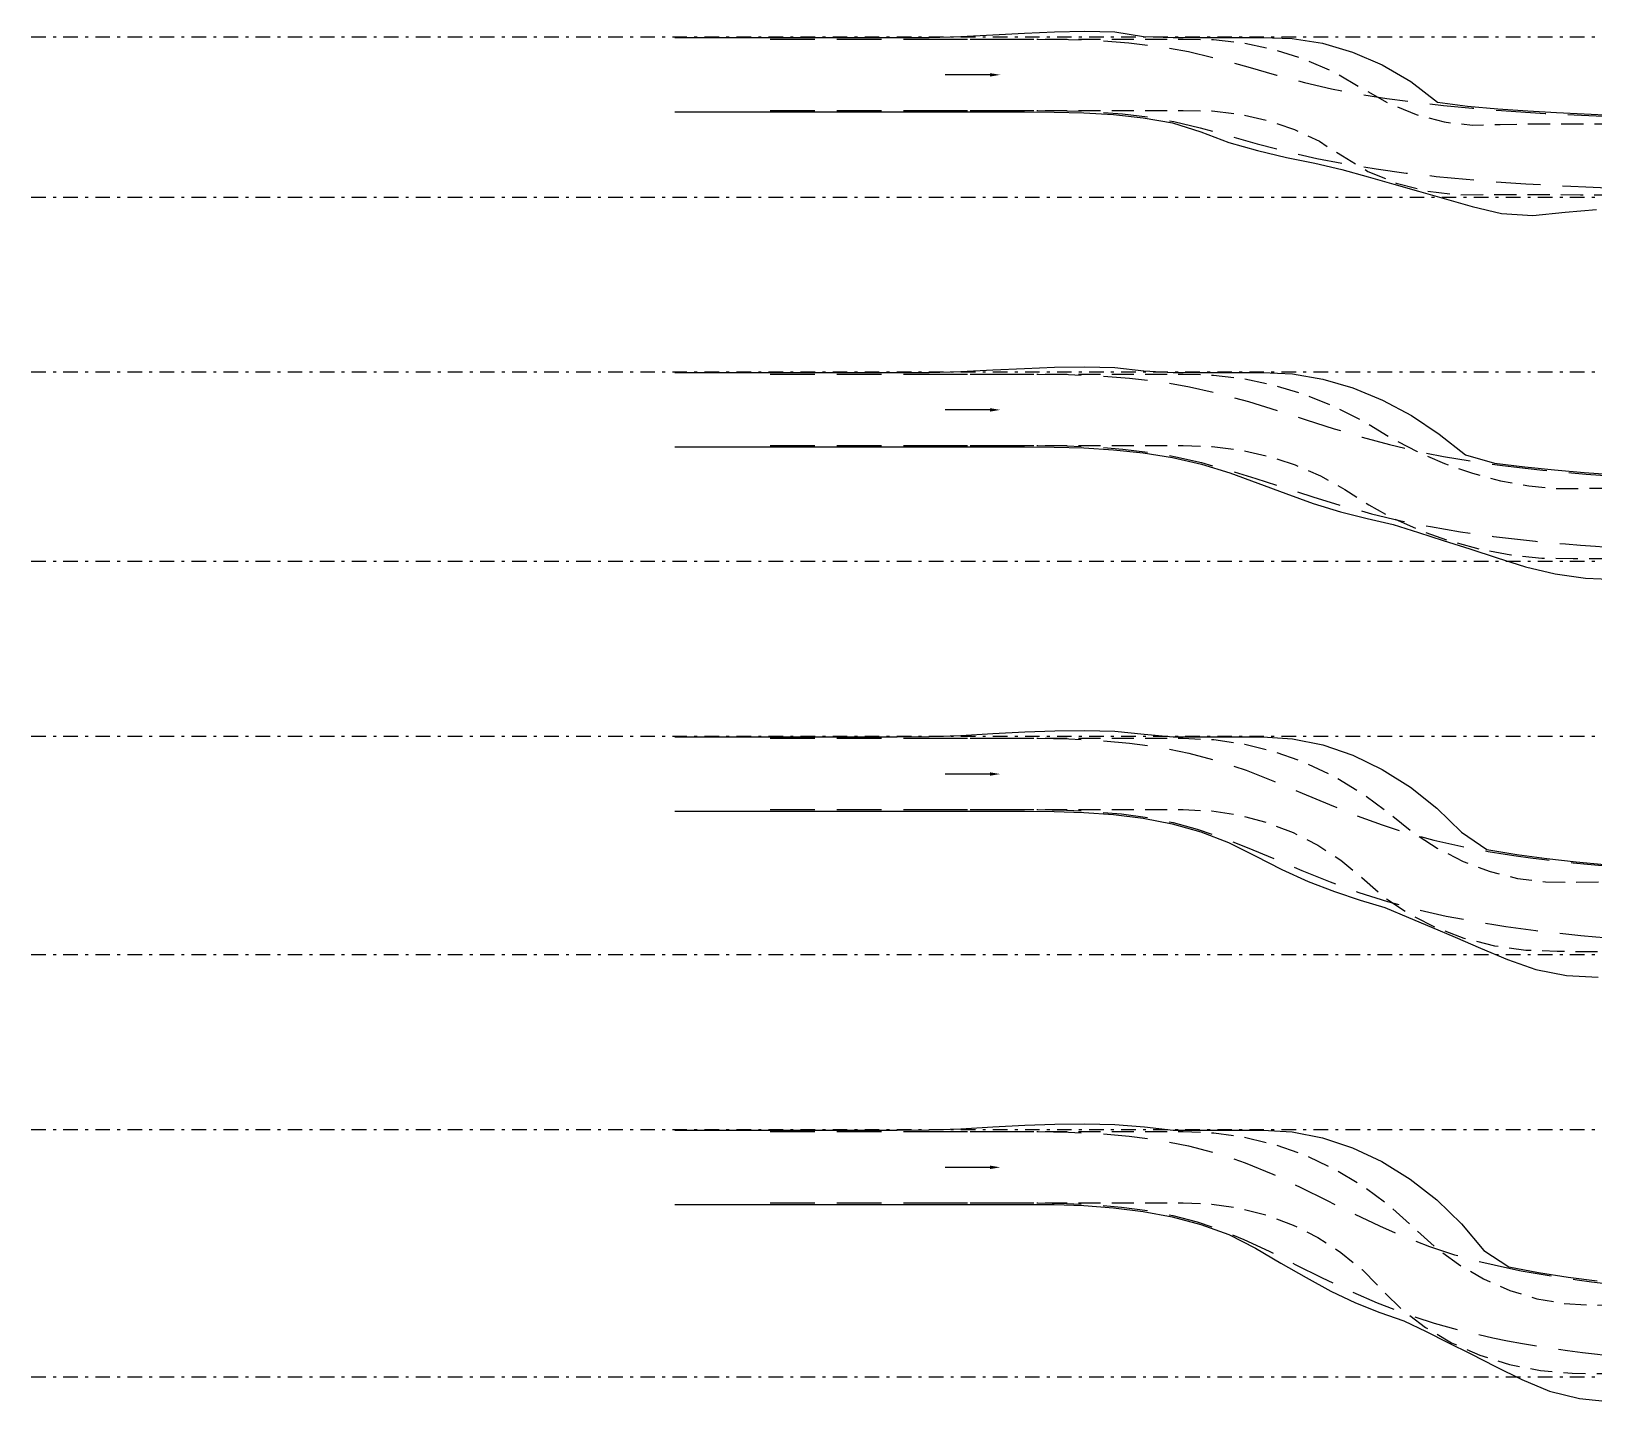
# Model space of a CAD drawing. Header units: millimetres. Extents: x -50 to 50, y -12 to 81.
# Drawn here: x -50 to 3.7, y 34.2 to 81.2 of the extents above; entities that cross this region are included whole.
import ezdxf
from ezdxf import colors
from ezdxf.entities.mleader import LeaderData, LeaderLine
from ezdxf.math import Vec2, Vec3

# ---------------------------------------------------------------- set-up
doc = ezdxf.new("R2010")
doc.units = ezdxf.units.MM
for name, pattern in [('DASHDOT', [1, 0.5, -0.25, 0, -0.25]), ('DASHED', [0.75, 0.5, -0.25]), ('DASHEDX2', [1.5, 1, -0.5])]:
    doc.linetypes.add(name, pattern=pattern)
doc.layers.add('vej', color=7, linetype='DASHDOT')
doc.styles.get("Standard").update_dxf_attribs({"font": 'romans'})

# ---------------------------------------------------------------- blocks, each defined once
blk = doc.blocks.new('BUS 12 S')
at = {"color": 1, "linetype": 'Continuous', "ltscale": 1.524, "flags": 128}
for points in [[(-27.92, 80.974), (-26.83, 80.974), (-25.739, 80.974), (-24.648, 80.974), (-23.557, 80.974), (-22.466, 80.974), (-21.375, 80.974), (-20.284, 80.974), (-19.193, 80.975), (-18.102, 81.008), (-17.009, 81.064), (-15.913, 81.122), (-15.913, 81.122), (-14.883, 81.17), (-13.849, 81.191), (-12.818, 81.168), (-11.829, 81.008), (-10.817, 80.975), (-9.797, 80.975), (-8.776, 80.975), (-7.755, 80.975), (-6.73, 80.946), (-5.693, 80.78), (-4.66, 80.474), (-3.645, 80.035), (-2.666, 79.47), (-1.741, 78.763), (-0.721, 78.617), (0.325, 78.53), (1.349, 78.458), (2.338, 78.4), (3.285, 78.352), (4.24, 78.312)], [(-27.92, 78.424), (-26.83, 78.424), (-25.739, 78.424), (-24.648, 78.424), (-23.557, 78.424), (-22.466, 78.424), (-21.375, 78.424), (-20.284, 78.424), (-19.193, 78.424), (-18.102, 78.424), (-17.011, 78.424), (-15.92, 78.424), (-15.92, 78.424), (-15.92, 78.424), (-14.9, 78.419), (-13.88, 78.394), (-12.861, 78.334), (-11.847, 78.224), (-10.841, 78.053), (-9.87, 77.734), (-8.905, 77.376), (-7.918, 77.103), (-6.928, 76.862), (-5.959, 76.661), (-5.024, 76.448), (-4.122, 76.191), (-3.246, 75.941), (-2.401, 75.7), (-1.513, 75.447), (-0.555, 75.174), (0.454, 74.932), (1.525, 74.866), (2.634, 74.984), (3.711, 75.074)], [(-27.92, 69.474), (-26.83, 69.474), (-25.739, 69.474), (-24.648, 69.474), (-23.557, 69.474), (-22.466, 69.474), (-21.375, 69.474), (-20.284, 69.474), (-19.193, 69.477), (-18.102, 69.509), (-17.009, 69.568), (-15.913, 69.618), (-15.913, 69.618), (-14.884, 69.657), (-13.852, 69.67), (-12.823, 69.649), (-11.823, 69.532), (-10.817, 69.474), (-9.797, 69.474), (-8.776, 69.474), (-7.755, 69.474), (-6.725, 69.427), (-5.684, 69.249), (-4.647, 68.948), (-3.627, 68.529), (-2.637, 67.998), (-1.687, 67.362), (-0.781, 66.654), (0.212, 66.37), (1.247, 66.243), (2.273, 66.137), (3.283, 66.05), (4.275, 65.977)], [(-27.92, 66.924), (-26.83, 66.924), (-25.739, 66.924), (-24.648, 66.924), (-23.557, 66.924), (-22.466, 66.924), (-21.375, 66.924), (-20.284, 66.924), (-19.193, 66.924), (-18.102, 66.924), (-17.011, 66.924), (-15.92, 66.924), (-15.92, 66.924), (-15.92, 66.924), (-14.9, 66.917), (-13.88, 66.889), (-12.861, 66.827), (-11.846, 66.72), (-10.839, 66.558), (-9.844, 66.333), (-8.87, 66.034), (-7.91, 65.684), (-6.955, 65.322), (-6.012, 64.978), (-5.078, 64.699), (-4.161, 64.463), (-3.264, 64.263), (-2.401, 63.989), (-1.546, 63.714), (-0.639, 63.422), (0.307, 63.117), (1.279, 62.806), (2.287, 62.562), (3.335, 62.42), (4.411, 62.378)], [(-27.92, 56.975), (-26.83, 56.975), (-25.739, 56.975), (-24.648, 56.975), (-23.557, 56.975), (-22.466, 56.975), (-21.375, 56.975), (-20.284, 56.975), (-19.193, 56.979), (-18.102, 57.02), (-17.008, 57.087), (-15.911, 57.142), (-15.911, 57.142), (-14.878, 57.183), (-13.844, 57.194), (-12.814, 57.164), (-11.809, 57.064), (-10.817, 56.975), (-9.797, 56.975), (-8.776, 56.975), (-7.755, 56.975), (-6.724, 56.909), (-5.683, 56.693), (-4.651, 56.339), (-3.643, 55.855), (-2.676, 55.248), (-1.764, 54.527), (-0.919, 53.699), (-0.049, 53.101), (0.977, 52.937), (2.003, 52.799), (3.01, 52.686), (3.989, 52.594)], [(-27.92, 54.425), (-26.83, 54.425), (-25.739, 54.425), (-24.648, 54.425), (-23.557, 54.425), (-22.466, 54.425), (-21.375, 54.425), (-20.284, 54.425), (-19.193, 54.425), (-18.102, 54.425), (-17.011, 54.425), (-15.92, 54.425), (-15.92, 54.425), (-15.92, 54.425), (-14.9, 54.415), (-13.88, 54.38), (-12.862, 54.304), (-11.85, 54.176), (-10.849, 53.983), (-9.865, 53.715), (-8.915, 53.348), (-8, 52.887), (-7.089, 52.424), (-6.182, 52.011), (-5.284, 51.661), (-4.404, 51.366), (-3.548, 51.115), (-2.738, 50.771), (-1.947, 50.435), (-1.143, 50.093), (-0.265, 49.72), (0.659, 49.327), (1.633, 48.983), (2.678, 48.783), (3.772, 48.728)], [(-27.92, 43.475), (-26.83, 43.475), (-25.739, 43.475), (-24.648, 43.475), (-23.557, 43.475), (-22.466, 43.475), (-21.375, 43.475), (-20.284, 43.475), (-19.193, 43.478), (-18.102, 43.516), (-17.008, 43.583), (-15.911, 43.638), (-15.911, 43.638), (-14.879, 43.68), (-13.845, 43.692), (-12.815, 43.664), (-11.801, 43.591), (-10.817, 43.475), (-9.797, 43.475), (-8.776, 43.475), (-7.755, 43.475), (-6.727, 43.417), (-5.688, 43.211), (-4.658, 42.867), (-3.651, 42.393), (-2.683, 41.795), (-1.769, 41.082), (-0.922, 40.262), (-0.159, 39.34), (0.7, 38.785), (1.718, 38.591), (2.737, 38.429), (3.737, 38.296)], [(-27.92, 40.925), (-26.83, 40.925), (-25.739, 40.925), (-24.648, 40.925), (-23.557, 40.925), (-22.466, 40.925), (-21.375, 40.925), (-20.284, 40.925), (-19.193, 40.925), (-18.102, 40.925), (-17.011, 40.925), (-15.92, 40.925), (-15.92, 40.925), (-15.92, 40.925), (-14.9, 40.916), (-13.88, 40.883), (-12.862, 40.81), (-11.849, 40.685), (-10.847, 40.496), (-9.862, 40.232), (-8.903, 39.886), (-7.994, 39.426), (-7.118, 38.909), (-6.254, 38.415), (-5.403, 37.95), (-4.556, 37.549), (-3.72, 37.208), (-2.902, 36.93), (-2.134, 36.557), (-1.388, 36.184), (-0.605, 35.791), (0.249, 35.363), (1.146, 34.913), (2.099, 34.518), (3.13, 34.263), (4.22, 34.15)]]:
    blk.add_lwpolyline(points, dxfattribs=at)
at = {"color": 2, "linetype": 'DASHEDX2', "ltscale": 1.524, "flags": 128}
for points in [[(-24.64, 80.924), (-23.62, 80.924), (-22.599, 80.924), (-21.579, 80.924), (-20.558, 80.924), (-19.537, 80.924), (-18.517, 80.924), (-17.496, 80.924), (-16.475, 80.924), (-15.45, 80.923), (-14.412, 80.911), (-13.371, 80.873), (-12.332, 80.797), (-11.303, 80.672), (-10.288, 80.492), (-9.27, 80.248), (-8.259, 79.969), (-7.27, 79.689), (-6.313, 79.433), (-5.387, 79.22), (-4.447, 79.042), (-3.487, 78.888), (-2.516, 78.758), (-1.535, 78.646), (-0.547, 78.551), (0.446, 78.47)], [(-24.64, 78.474), (-23.62, 78.474), (-22.599, 78.474), (-21.579, 78.474), (-20.558, 78.474), (-19.537, 78.474), (-18.517, 78.474), (-17.496, 78.474), (-16.475, 78.474), (-15.458, 78.473), (-14.463, 78.462), (-13.497, 78.426), (-12.56, 78.357), (-11.654, 78.248), (-10.788, 78.093), (-9.889, 77.877), (-8.927, 77.612), (-7.93, 77.33), (-6.915, 77.058), (-5.89, 76.822), (-4.869, 76.628), (-3.846, 76.465), (-2.819, 76.326), (-1.792, 76.21), (-0.764, 76.111), (0.263, 76.027)], [(0.446, 78.47), (0.945, 78.435), (1.444, 78.402), (1.945, 78.372), (2.446, 78.344), (2.948, 78.318), (3.451, 78.295), (3.954, 78.273), (4.457, 78.253), (4.962, 78.235), (5.466, 78.218), (5.971, 78.202), (6.476, 78.188), (6.982, 78.175), (7.487, 78.163), (7.994, 78.152), (8.5, 78.141), (9.006, 78.132), (9.513, 78.123), (10.02, 78.115), (10.527, 78.108), (11.034, 78.101), (11.541, 78.095), (12.048, 78.089), (12.556, 78.084), (13.063, 78.079), (13.571, 78.075), (14.079, 78.071), (14.586, 78.067), (15.094, 78.064), (15.602, 78.06), (16.11, 78.058), (16.618, 78.055), (17.126, 78.052), (17.634, 78.05), (18.142, 78.048), (18.651, 78.046), (19.159, 78.044), (19.667, 78.043), (20.175, 78.041), (20.684, 78.04), (21.192, 78.039), (21.7, 78.037), (22.209, 78.036), (22.717, 78.035), (23.225, 78.035), (23.734, 78.034), (24.242, 78.033), (24.344, 78.033)], [(0.263, 76.027), (0.776, 75.991), (1.289, 75.957), (1.802, 75.926), (2.315, 75.898), (2.827, 75.871), (3.34, 75.847), (3.852, 75.825), (4.364, 75.805), (4.875, 75.786), (5.387, 75.769), (5.898, 75.753), (6.409, 75.739), (6.92, 75.726), (7.431, 75.713), (7.941, 75.702), (8.452, 75.692), (8.962, 75.682), (9.472, 75.674), (9.982, 75.666), (10.492, 75.658), (11.002, 75.651), (11.512, 75.645), (12.022, 75.639), (12.531, 75.634), (13.041, 75.629), (13.55, 75.625), (14.06, 75.621), (14.569, 75.617), (15.078, 75.614), (15.587, 75.61), (16.097, 75.608), (16.606, 75.605), (17.115, 75.602), (17.624, 75.6), (18.133, 75.598), (18.642, 75.596), (19.151, 75.594), (19.659, 75.593), (20.168, 75.591), (20.677, 75.59), (21.186, 75.589), (21.695, 75.587), (22.204, 75.586), (22.712, 75.585), (23.221, 75.585), (23.73, 75.584), (24.239, 75.583), (24.34, 75.583)], [(-24.64, 69.424), (-23.62, 69.424), (-22.599, 69.424), (-21.579, 69.424), (-20.558, 69.424), (-19.537, 69.424), (-18.517, 69.424), (-17.496, 69.424), (-16.475, 69.424), (-15.445, 69.423), (-14.403, 69.407), (-13.357, 69.366), (-12.314, 69.288), (-11.278, 69.165), (-10.254, 68.991), (-9.243, 68.76), (-8.235, 68.479), (-7.239, 68.171), (-6.257, 67.857), (-5.29, 67.549), (-4.336, 67.261), (-3.394, 67.002), (-2.476, 66.784), (-1.537, 66.596), (-0.58, 66.434), (0.39, 66.296), (0.488, 66.284)], [(-24.64, 66.974), (-23.62, 66.974), (-22.599, 66.974), (-21.579, 66.974), (-20.558, 66.974), (-19.537, 66.974), (-18.517, 66.974), (-17.496, 66.974), (-16.475, 66.974), (-15.458, 66.973), (-14.462, 66.958), (-13.489, 66.92), (-12.542, 66.849), (-11.62, 66.739), (-10.725, 66.587), (-9.849, 66.385), (-8.929, 66.129), (-7.978, 65.836), (-7.007, 65.524), (-6.021, 65.211), (-5.022, 64.909), (-4.013, 64.631), (-3.002, 64.391), (-1.982, 64.187), (-0.957, 64.014), (0.071, 63.867), (0.174, 63.854)], [(0.488, 66.284), (0.879, 66.235), (1.371, 66.179), (1.864, 66.127), (2.359, 66.079), (2.855, 66.035), (3.353, 65.994), (3.852, 65.956), (4.352, 65.922), (4.854, 65.89), (5.356, 65.861), (5.858, 65.834), (6.362, 65.809), (6.866, 65.786), (7.37, 65.765), (7.875, 65.746), (8.381, 65.728), (8.887, 65.711), (9.393, 65.696), (9.899, 65.682), (10.406, 65.67), (10.913, 65.658), (11.421, 65.647), (11.928, 65.637), (12.436, 65.628), (12.944, 65.62), (13.452, 65.612), (13.96, 65.605), (14.468, 65.599), (14.977, 65.593), (15.485, 65.587), (15.994, 65.582), (16.503, 65.577), (17.012, 65.573), (17.521, 65.569), (18.03, 65.566), (18.539, 65.562), (19.048, 65.559), (19.557, 65.556), (20.066, 65.554), (20.575, 65.551), (21.085, 65.549), (21.594, 65.547), (22.103, 65.545), (22.613, 65.544), (23.122, 65.542), (23.632, 65.541), (24.141, 65.539), (24.345, 65.539)], [(0.174, 63.854), (0.586, 63.803), (1.1, 63.744), (1.615, 63.69), (2.13, 63.64), (2.645, 63.594), (3.16, 63.552), (3.675, 63.513), (4.189, 63.477), (4.703, 63.445), (5.217, 63.414), (5.731, 63.387), (6.245, 63.362), (6.758, 63.338), (7.272, 63.317), (7.785, 63.297), (8.297, 63.279), (8.81, 63.263), (9.322, 63.247), (9.835, 63.233), (10.347, 63.22), (10.858, 63.209), (11.37, 63.198), (11.882, 63.188), (12.393, 63.179), (12.905, 63.17), (13.416, 63.162), (13.927, 63.155), (14.438, 63.149), (14.949, 63.143), (15.46, 63.137), (15.97, 63.132), (16.481, 63.127), (16.992, 63.123), (17.502, 63.119), (18.013, 63.116), (18.523, 63.112), (19.034, 63.109), (19.544, 63.106), (20.054, 63.104), (20.564, 63.101), (21.075, 63.099), (21.585, 63.097), (22.095, 63.095), (22.605, 63.094), (23.115, 63.092), (23.625, 63.091), (24.135, 63.089), (24.339, 63.089)], [(-24.64, 56.925), (-23.62, 56.925), (-22.599, 56.925), (-21.579, 56.925), (-20.558, 56.925), (-19.537, 56.925), (-18.517, 56.925), (-17.496, 56.925), (-16.475, 56.925), (-15.444, 56.922), (-14.401, 56.903), (-13.356, 56.853), (-12.316, 56.761), (-11.288, 56.617), (-10.276, 56.416), (-9.287, 56.153), (-8.314, 55.823), (-7.343, 55.441), (-6.388, 55.039), (-5.454, 54.645), (-4.541, 54.277), (-3.647, 53.948), (-2.768, 53.669), (-1.87, 53.429), (-0.946, 53.221), (-0.001, 53.042), (0.573, 52.947)], [(-24.64, 54.475), (-23.62, 54.475), (-22.599, 54.475), (-21.579, 54.475), (-20.558, 54.475), (-19.537, 54.475), (-18.517, 54.475), (-17.496, 54.475), (-16.475, 54.475), (-15.462, 54.473), (-14.474, 54.454), (-13.514, 54.408), (-12.585, 54.325), (-11.687, 54.2), (-10.821, 54.028), (-9.99, 53.806), (-9.162, 53.524), (-8.273, 53.174), (-7.346, 52.784), (-6.397, 52.383), (-5.43, 51.994), (-4.45, 51.634), (-3.46, 51.319), (-2.458, 51.05), (-1.445, 50.822), (-0.424, 50.629), (0.19, 50.527)], [(0.573, 52.947), (0.959, 52.889), (1.444, 52.821), (1.932, 52.758), (2.421, 52.7), (2.913, 52.646), (3.407, 52.597), (3.903, 52.551), (4.399, 52.509), (4.898, 52.471), (5.397, 52.435), (5.897, 52.402), (6.398, 52.372), (6.9, 52.344), (7.403, 52.319), (7.906, 52.295), (8.41, 52.273), (8.914, 52.253), (9.419, 52.235), (9.924, 52.218), (10.429, 52.203), (10.935, 52.188), (11.441, 52.175), (11.948, 52.163), (12.454, 52.152), (12.961, 52.142), (13.468, 52.132), (13.976, 52.124), (14.483, 52.116), (14.991, 52.108), (15.498, 52.102), (16.006, 52.096), (16.514, 52.09), (17.022, 52.085), (17.53, 52.08), (18.039, 52.075), (18.547, 52.071), (19.055, 52.068), (19.564, 52.064), (20.072, 52.061), (20.581, 52.058), (21.09, 52.055), (21.598, 52.053), (22.107, 52.051), (22.616, 52.049), (23.124, 52.047), (23.633, 52.045), (24.142, 52.043), (24.346, 52.043)], [(0.19, 50.527), (0.601, 50.465), (1.114, 50.393), (1.628, 50.327), (2.143, 50.266), (2.657, 50.21), (3.171, 50.158), (3.686, 50.111), (4.2, 50.067), (4.714, 50.028), (5.228, 49.991), (5.742, 49.957), (6.256, 49.926), (6.769, 49.898), (7.282, 49.872), (7.795, 49.848), (8.308, 49.825), (8.82, 49.805), (9.332, 49.787), (9.845, 49.769), (10.356, 49.754), (10.868, 49.739), (11.38, 49.726), (11.891, 49.714), (12.402, 49.703), (12.913, 49.692), (13.424, 49.683), (13.935, 49.674), (14.446, 49.666), (14.956, 49.659), (15.467, 49.652), (15.977, 49.646), (16.488, 49.64), (16.998, 49.635), (17.508, 49.63), (18.018, 49.625), (18.528, 49.621), (19.038, 49.618), (19.548, 49.614), (20.058, 49.611), (20.567, 49.608), (21.077, 49.605), (21.587, 49.603), (22.096, 49.601), (22.606, 49.599), (23.116, 49.597), (23.625, 49.595), (24.135, 49.593), (24.338, 49.593)], [(-24.64, 43.425), (-23.62, 43.425), (-22.599, 43.425), (-21.579, 43.425), (-20.558, 43.425), (-19.537, 43.425), (-18.517, 43.425), (-17.496, 43.425), (-16.475, 43.425), (-15.447, 43.423), (-14.406, 43.405), (-13.364, 43.357), (-12.327, 43.268), (-11.3, 43.129), (-10.29, 42.933), (-9.301, 42.675), (-8.342, 42.352), (-7.395, 41.958), (-6.453, 41.515), (-5.529, 41.056), (-4.625, 40.606), (-3.741, 40.185), (-2.873, 39.806), (-2.019, 39.477), (-1.16, 39.198), (-0.264, 38.954), (0.659, 38.742)], [(-24.64, 40.975), (-23.62, 40.975), (-22.599, 40.975), (-21.579, 40.975), (-20.558, 40.975), (-19.537, 40.975), (-18.517, 40.975), (-17.496, 40.975), (-16.475, 40.975), (-15.462, 40.973), (-14.475, 40.956), (-13.516, 40.912), (-12.587, 40.832), (-11.689, 40.71), (-10.824, 40.542), (-9.993, 40.325), (-9.201, 40.058), (-8.391, 39.72), (-7.526, 39.313), (-6.627, 38.866), (-5.706, 38.407), (-4.767, 37.96), (-3.813, 37.543), (-2.846, 37.171), (-1.864, 36.851), (-0.863, 36.578), (0.151, 36.345)], [(0.659, 38.742), (1.129, 38.648), (1.603, 38.56), (2.081, 38.479), (2.563, 38.404), (3.048, 38.335), (3.536, 38.271), (4.026, 38.211), (4.518, 38.157), (5.013, 38.107), (5.508, 38.06), (6.006, 38.018), (6.504, 37.978), (7.004, 37.942), (7.505, 37.908), (8.006, 37.878), (8.509, 37.849), (9.012, 37.823), (9.516, 37.799), (10.02, 37.777), (10.525, 37.757), (11.03, 37.738), (11.536, 37.721), (12.042, 37.705), (12.549, 37.691), (13.055, 37.678), (13.562, 37.665), (14.07, 37.654), (14.577, 37.644), (15.085, 37.634), (15.593, 37.625), (16.101, 37.617), (16.609, 37.61), (17.118, 37.603), (17.626, 37.597), (18.135, 37.591), (18.644, 37.585), (19.153, 37.581), (19.662, 37.576), (20.171, 37.572), (20.68, 37.568), (21.189, 37.565), (21.698, 37.561), (22.207, 37.559), (22.717, 37.556), (23.226, 37.553), (23.736, 37.551), (24.245, 37.549), (24.347, 37.549)], [(0.151, 36.345), (0.661, 36.243), (1.173, 36.148), (1.685, 36.061), (2.199, 35.981), (2.713, 35.908), (3.228, 35.84), (3.743, 35.778), (4.258, 35.721), (4.773, 35.668), (5.288, 35.62), (5.803, 35.576), (6.318, 35.535), (6.832, 35.498), (7.347, 35.464), (7.861, 35.432), (8.375, 35.403), (8.889, 35.376), (9.403, 35.352), (9.916, 35.33), (10.43, 35.309), (10.943, 35.29), (11.456, 35.273), (11.968, 35.257), (12.481, 35.242), (12.993, 35.228), (13.505, 35.216), (14.017, 35.204), (14.529, 35.194), (15.041, 35.184), (15.552, 35.176), (16.064, 35.167), (16.575, 35.16), (17.086, 35.153), (17.597, 35.147), (18.108, 35.141), (18.619, 35.136), (19.13, 35.131), (19.641, 35.126), (20.151, 35.122), (20.662, 35.118), (21.173, 35.115), (21.683, 35.112), (22.194, 35.109), (22.704, 35.106), (23.215, 35.103), (23.725, 35.101), (24.235, 35.099), (24.337, 35.099)]]:
    blk.add_lwpolyline(points, dxfattribs=at)
at = {"color": 2, "linetype": 'DASHED', "ltscale": 1.524, "flags": 128}
for points in [[(-18.64, 80.924), (-17.62, 80.924), (-16.599, 80.924), (-15.579, 80.924), (-14.558, 80.924), (-13.537, 80.924), (-12.517, 80.924), (-11.496, 80.924), (-10.475, 80.924), (-9.435, 80.904), (-8.378, 80.783), (-7.326, 80.556), (-6.292, 80.223), (-5.289, 79.788), (-4.328, 79.233), (-3.417, 78.716), (-2.475, 78.329), (-1.514, 78.078), (-0.548, 77.966), (0.407, 77.993), (1.418, 78.01), (2.41, 78.014), (3.406, 78.017), (4.405, 78.019), (5.406, 78.02), (6.41, 78.022)], [(-18.64, 78.474), (-17.62, 78.474), (-16.599, 78.474), (-15.579, 78.474), (-14.558, 78.474), (-13.537, 78.474), (-12.517, 78.474), (-11.496, 78.474), (-10.475, 78.474), (-9.474, 78.455), (-8.502, 78.341), (-7.561, 78.127), (-6.658, 77.817), (-5.8, 77.414), (-5.01, 76.913), (-4.133, 76.382), (-3.166, 75.979), (-2.131, 75.708), (-1.051, 75.576), (0.053, 75.586), (1.083, 75.589), (2.126, 75.585), (3.165, 75.582), (4.201, 75.58), (5.234, 75.578), (6.265, 75.577)], [(-18.64, 69.424), (-17.62, 69.424), (-16.599, 69.424), (-15.579, 69.424), (-14.558, 69.424), (-13.537, 69.424), (-12.517, 69.424), (-11.496, 69.424), (-10.475, 69.424), (-9.427, 69.39), (-8.369, 69.261), (-7.316, 69.036), (-6.279, 68.718), (-5.267, 68.308), (-4.29, 67.808), (-3.366, 67.252), (-2.443, 66.765), (-1.502, 66.354), (-0.548, 66.02), (0.416, 65.765), (1.388, 65.589), (2.362, 65.492), (3.327, 65.502), (4.316, 65.508), (5.308, 65.513), (6.305, 65.516), (6.405, 65.516)], [(-18.64, 66.974), (-17.62, 66.974), (-16.599, 66.974), (-15.579, 66.974), (-14.558, 66.974), (-13.537, 66.974), (-12.517, 66.974), (-11.496, 66.974), (-10.475, 66.974), (-9.477, 66.942), (-8.501, 66.818), (-7.551, 66.606), (-6.634, 66.307), (-5.756, 65.926), (-4.922, 65.465), (-4.103, 64.932), (-3.215, 64.446), (-2.275, 64.03), (-1.292, 63.686), (-0.274, 63.416), (0.772, 63.222), (1.838, 63.107), (2.911, 63.097), (3.962, 63.091), (5.009, 63.086), (6.052, 63.083), (6.156, 63.082)], [(-18.64, 56.925), (-17.62, 56.925), (-16.599, 56.925), (-15.579, 56.925), (-14.558, 56.925), (-13.537, 56.925), (-12.517, 56.925), (-11.496, 56.925), (-10.475, 56.925), (-9.421, 56.878), (-8.361, 56.719), (-7.311, 56.454), (-6.283, 56.085), (-5.29, 55.615), (-4.342, 55.046), (-3.451, 54.384), (-2.623, 53.714), (-1.76, 53.149), (-0.863, 52.691), (0.062, 52.345), (1.004, 52.113), (1.955, 51.995), (2.913, 51.985), (3.891, 51.997), (4.875, 52.005), (5.863, 52.01), (6.459, 52.013)], [(-18.64, 54.475), (-17.62, 54.475), (-16.599, 54.475), (-15.579, 54.475), (-14.558, 54.475), (-13.537, 54.475), (-12.517, 54.475), (-11.496, 54.475), (-10.475, 54.475), (-9.486, 54.43), (-8.521, 54.28), (-7.589, 54.032), (-6.697, 53.689), (-5.853, 53.255), (-5.066, 52.737), (-4.341, 52.141), (-3.6, 51.486), (-2.754, 50.914), (-1.828, 50.439), (-0.836, 50.067), (0.205, 49.804), (1.281, 49.654), (2.365, 49.615), (3.425, 49.603), (4.479, 49.595), (5.528, 49.59), (6.156, 49.587)], [(-18.64, 43.425), (-17.62, 43.425), (-16.599, 43.425), (-15.579, 43.425), (-14.558, 43.425), (-13.537, 43.425), (-12.517, 43.425), (-11.496, 43.425), (-10.475, 43.425), (-9.425, 43.383), (-8.368, 43.232), (-7.319, 42.975), (-6.292, 42.614), (-5.298, 42.151), (-4.35, 41.59), (-3.457, 40.935), (-2.633, 40.189), (-1.855, 39.482), (-1.03, 38.872), (-0.165, 38.367), (0.736, 37.971), (1.661, 37.688), (2.6, 37.52), (3.542, 37.467), (4.511, 37.484), (5.49, 37.496), (6.474, 37.504)], [(-18.64, 40.975), (-17.62, 40.975), (-16.599, 40.975), (-15.579, 40.975), (-14.558, 40.975), (-13.537, 40.975), (-12.517, 40.975), (-11.496, 40.975), (-10.475, 40.975), (-9.485, 40.935), (-8.521, 40.793), (-7.588, 40.552), (-6.696, 40.215), (-5.851, 39.789), (-5.062, 39.277), (-4.335, 38.687), (-3.684, 38.023), (-2.973, 37.32), (-2.161, 36.703), (-1.263, 36.177), (-0.298, 35.752), (0.725, 35.432), (1.789, 35.223), (2.88, 35.131), (3.953, 35.116), (5.015, 35.104), (6.072, 35.096)]]:
    blk.add_lwpolyline(points, dxfattribs=at)
at = {"layer": 'vej'}
for p, q in [((-50, 80.999), (50, 80.999)), ((-50, 75.499), (50, 75.499)), ((-50, 69.499), (50, 69.499)), ((-50, 62.999), (50, 62.999)), ((-50, 57), (50, 57)), ((-50, 49.5), (50, 49.5)), ((-50, 43.5), (50, 43.5)), ((-50, 35), (50, 35))]:
    blk.add_line(p, q, dxfattribs=at)
ml = blk.add_multileader_mtext('Standard')
ml.set_content('', color=256)
ml.set_leader_properties()
ml.build(insert=Vec2(0, 0))
ml.multileader.update_dxf_attribs({"text_right_attachment_type": 6, "dogleg_length": 0.36, "arrow_head_size": 0.36})
ctx = ml.context
ctx.base_point, ctx.char_height, ctx.arrow_head_size, ctx.landing_gap_size, ctx.plane_origin = Vec3(-18.815, 79.875), 0.36, 0.36, 0.18, Vec3(-16.746, 79.695)
ctx.right_attachment, ctx.text_align_type = 6, 2
notes = []
notes.append((ctx, [(0, (1, 1, 0), (-17.735, 79.695), (-1, 0), 0.72, [(0, [(-16.746, 79.695)], 0, [])])]))
ctx.mtext.insert, ctx.mtext.alignment, ctx.mtext.flow_direction = Vec3(-18.635, 80.055), 3, 5
ml = blk.add_multileader_mtext('Standard')
ml.set_content('', color=256)
ml.set_leader_properties()
ml.build(insert=Vec2(0, 0))
ml.multileader.update_dxf_attribs({"text_right_attachment_type": 6, "dogleg_length": 0.36, "arrow_head_size": 0.36})
ctx = ml.context
ctx.base_point, ctx.char_height, ctx.arrow_head_size, ctx.landing_gap_size, ctx.plane_origin = Vec3(-18.815, 68.375), 0.36, 0.36, 0.18, Vec3(-16.746, 68.195)
ctx.right_attachment, ctx.text_align_type = 6, 2
notes.append((ctx, [(0, (1, 1, 0), (-17.735, 68.195), (-1, 0), 0.72, [(0, [(-16.746, 68.195)], 0, [])])]))
ctx.mtext.insert, ctx.mtext.alignment, ctx.mtext.flow_direction = Vec3(-18.635, 68.555), 3, 5
ml = blk.add_multileader_mtext('Standard')
ml.set_content('', color=256)
ml.set_leader_properties()
ml.build(insert=Vec2(0, 0))
ml.multileader.update_dxf_attribs({"text_right_attachment_type": 6, "dogleg_length": 0.36, "arrow_head_size": 0.36})
ctx = ml.context
ctx.base_point, ctx.char_height, ctx.arrow_head_size, ctx.landing_gap_size, ctx.plane_origin = Vec3(-18.815, 55.876), 0.36, 0.36, 0.18, Vec3(-16.746, 55.696)
ctx.right_attachment, ctx.text_align_type = 6, 2
notes.append((ctx, [(0, (1, 1, 0), (-17.735, 55.696), (-1, 0), 0.72, [(0, [(-16.746, 55.696)], 0, [])])]))
ctx.mtext.insert, ctx.mtext.alignment, ctx.mtext.flow_direction = Vec3(-18.635, 56.056), 3, 5
ml = blk.add_multileader_mtext('Standard')
ml.set_content('', color=256)
ml.set_leader_properties()
ml.build(insert=Vec2(0, 0))
ml.multileader.update_dxf_attribs({"text_right_attachment_type": 6, "dogleg_length": 0.36, "arrow_head_size": 0.36})
ctx = ml.context
ctx.base_point, ctx.char_height, ctx.arrow_head_size, ctx.landing_gap_size, ctx.plane_origin = Vec3(-18.815, 42.376), 0.36, 0.36, 0.18, Vec3(-16.746, 42.196)
ctx.right_attachment, ctx.text_align_type = 6, 2
notes.append((ctx, [(0, (1, 1, 0), (-17.735, 42.196), (-1, 0), 0.72, [(0, [(-16.746, 42.196)], 0, [])])]))
ctx.mtext.insert, ctx.mtext.alignment, ctx.mtext.flow_direction = Vec3(-18.635, 42.556), 3, 5
for ctx, leaders in notes:
    for number, flags, end, landing, length, lines in leaders:
        leader = LeaderData()
        leader.index, (leader.has_last_leader_line, leader.has_dogleg_vector, leader.attachment_direction) = number, flags
        leader.last_leader_point, leader.dogleg_vector, leader.dogleg_length = Vec3(end), Vec3(landing), length
        for number, points, colour, breaks in lines:
            line = LeaderLine()
            line.index, line.vertices, line.color, line.breaks = number, Vec3.list(points), colors.encode_raw_color(colour), breaks
            leader.lines.append(line)
        ctx.leaders.append(leader)

msp = doc.modelspace()

# ---------------------------------------------------------------- block references
msp.add_blockref('BUS 12 S', (0, 0))

doc.saveas('drawing.dxf')
